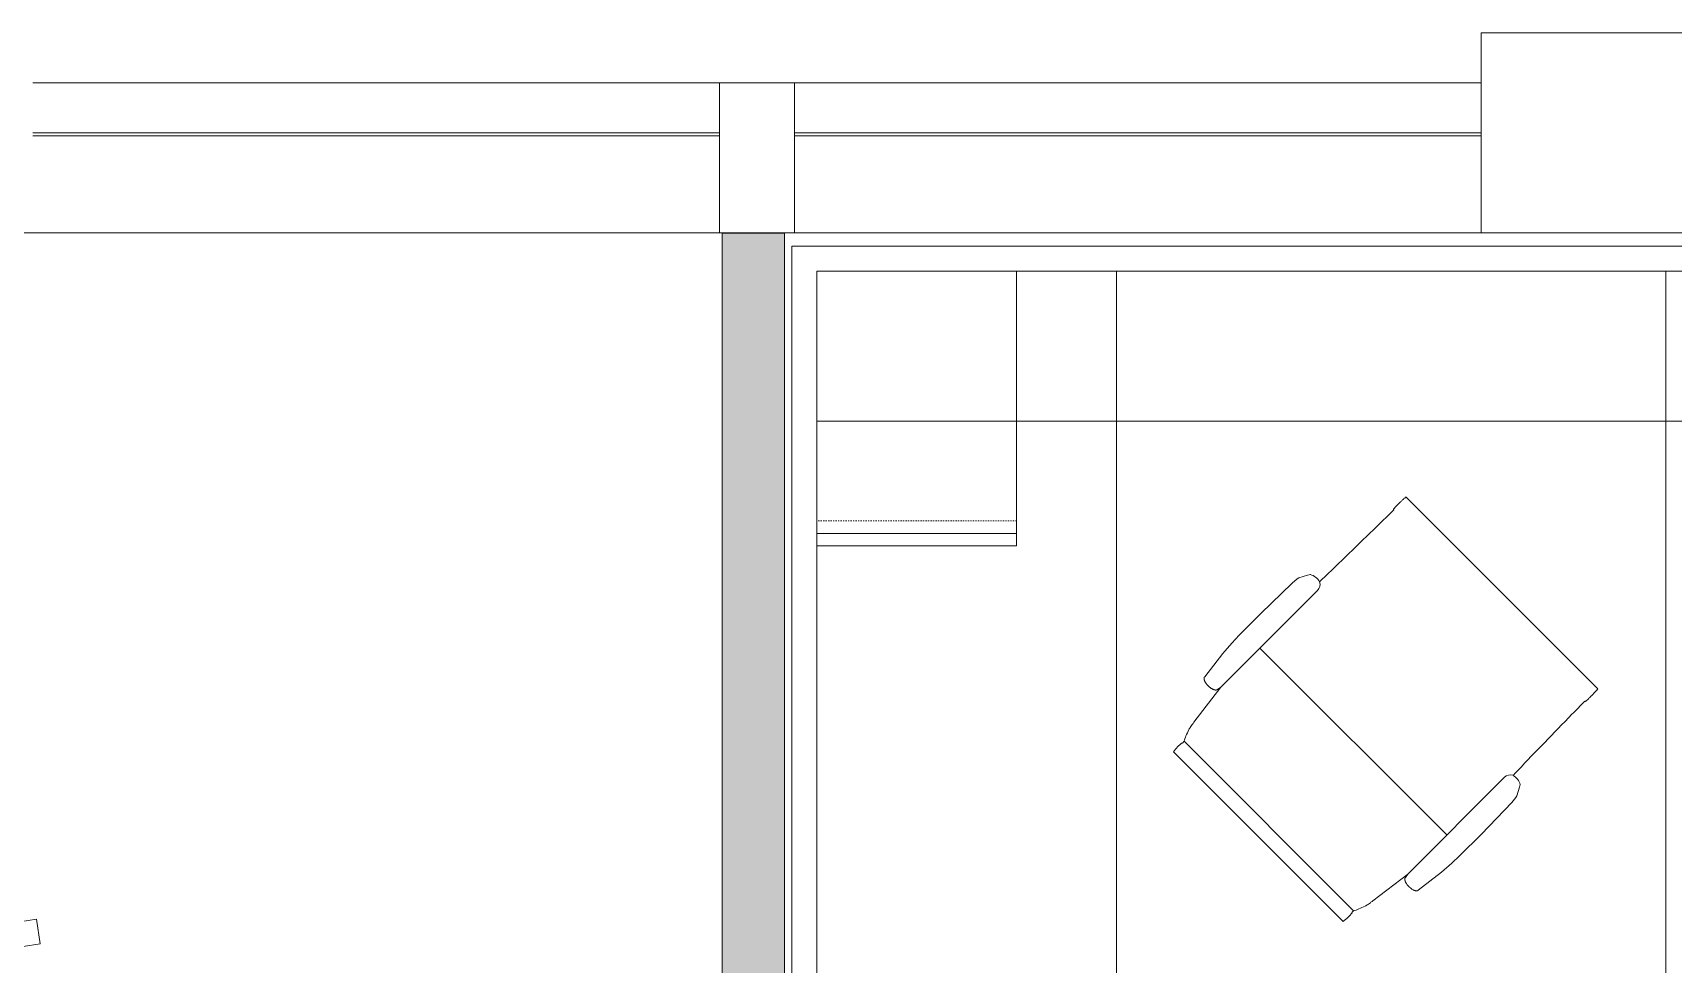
# Model space of a CAD drawing. Header units: inches. Extents: x 0 to 2535, y 0 to 2052.
# Drawn here: x 2163 to 2294.4, y 1976.9 to 2051.5 of the extents above; entities that cross this region are included whole.
import ezdxf

# ---------------------------------------------------------------- set-up
doc = ezdxf.new("R2010")
doc.units = ezdxf.units.IN
doc.header["$MEASUREMENT"] = 0
doc.linetypes.add('DASH 1_32_', pattern=[0.0625, 0.03125, -0.03125])
doc.linetypes.add('Dash 1_8_', pattern=[0.25, 0.125, -0.125])
for name, color, linetype, lineweight in [('_700_INTERIORS', 7, 'Continuous', 9), ('A-DETL', 90, 'Continuous', 9), ('A-WALL-PATT', 111, 'Continuous', 13), ('CORE', 7, 'Continuous', 9), ('I-FURN', 30, 'Continuous', 9), ('I-WALL', 2, 'Continuous', 13), ('Victor Bldg - 7th Floor_LINK_dwg', 8, 'Continuous', 9), ('WINDOWS', 7, 'Continuous', 9)]:
    doc.layers.add(name, color=color, linetype=linetype, lineweight=lineweight)

# ---------------------------------------------------------------- blocks, each defined once
blk = doc.blocks.new('Victor Bldg - 7th Floor_LINK_dwg-6972240-Level 07  POWER _ SIGNAL')
at = {"layer": '_700_INTERIORS'}
blk.add_line((2217.94, 2035.5), (2222.81, 2035.5), dxfattribs=at)
at = {"layer": 'CORE', "flags": 128}
blk.add_lwpolyline([(2279, 2051.5), (2343, 2051.5), (2343, 2035.5), (2279, 2035.5)], close=True, dxfattribs=at)
at = {"layer": 'WINDOWS'}
for p, q in [((2279, 2047.5), (2163, 2047.5)), ((2218, 2043.5), (2163, 2043.5)), ((2218, 2043.25), (2163, 2043.25)), ((2279, 2043.5), (2224, 2043.5)), ((2279, 2043.25), (2224, 2043.25)), ((2279, 2035.5), (2163, 2035.5))]:
    blk.add_line(p, q, dxfattribs=at)
at = {"layer": 'WINDOWS', "flags": 128}
blk.add_lwpolyline([(2218, 2035.5), (2218, 2047.5), (2224, 2047.5), (2224, 2035.5)], close=True, dxfattribs=at)
blk = doc.blocks.new('F - FRONT-BACK WKSTA - 8 x 9-V27-Level 07  POWER _ SIGNAL')
at = {"layer": 'I-FURN'}
for p, q in [((26, -106), (26, -2)), ((26, -2), (26, -106)), ((70, -2), (70, -106)), ((70, -106), (70, -2)), ((94, -106), (94, -2)), ((94, -2), (94, -106)), ((94, -2), (94, -106)), ((94, -84), (94, -2)), ((96, -108), (96, -2)), ((96, -2), (96, -108)), ((78, -84), (94, -84)), ((78, -84), (94, -84)), ((78, -84), (94, -84)), ((78, -84), (94, -84)), ((78, -84), (94, -84)), ((78, -84), (94, -84)), ((78, -84), (78, -94)), ((94, -84), (78, -84)), ((94, -84), (78, -84)), ((78, -84), (78, -85)), ((94, -84), (78, -84)), ((78, -84), (94, -84)), ((78, -84), (78, -85)), ((78, -84), (78, -85)), ((94, -84), (78, -84)), ((78, -84), (94, -84)), ((78, -84), (78, -85)), ((78, -84), (78, -85)), ((94, -84), (78, -84)), ((78, -84), (94, -84)), ((78, -84), (78, -85)), ((78, -84), (78, -85)), ((94, -94), (94, -84)), ((94, -85), (94, -84)), ((94, -85), (94, -84)), ((94, -84), (94, -85)), ((94, -85), (94, -84)), ((94, -84), (94, -85)), ((94, -85), (94, -84)), ((94, -84), (94, -85)), ((94, -85), (94, -84)), ((78, -85), (94, -85)), ((78, -94), (78, -85)), ((78, -85), (94, -85)), ((94, -85), (78, -85)), ((78, -85), (94, -85)), ((94, -85), (78, -85)), ((78, -85), (94, -85)), ((94, -85), (78, -85)), ((78, -85), (94, -85)), ((94, -85), (94, -94)), ((94, -94), (94, -85)), ((26, -94), (2, -94)), ((2, -94), (26, -94)), ((70, -94), (26, -94)), ((26, -94), (70, -94)), ((94, -94), (70, -94)), ((70, -94), (94, -94)), ((78, -94), (78, -106)), ((78, -106), (78, -94)), ((94, -106), (94, -94)), ((94, -94), (94, -106)), ((94, -106), (94, -94)), ((94, -106), (94, -94)), ((94, -94), (94, -106)), ((2, -106), (26, -106)), ((26, -106), (2, -106)), ((94, -106), (2, -106)), ((2, -106), (26, -106)), ((2, -106), (26, -106)), ((26, -106), (2, -106)), ((26, -106), (70, -106)), ((26, -106), (70, -106)), ((70, -106), (26, -106)), ((70, -106), (94, -106)), ((94, -106), (70, -106)), ((70, -106), (78, -106)), ((70, -106), (94, -106)), ((94, -106), (70, -106)), ((78, -106), (94, -106)), ((94, -106), (78, -106)), ((78, -106), (94, -106)), ((0, -108), (96, -108)), ((96, -108), (2, -108))]:
    blk.add_line(p, q, dxfattribs=at)
at = {"layer": 'I-FURN', "linetype": 'Dash 1_8_'}
blk.add_line((96, -2), (96, -108), dxfattribs=at)
at = {"layer": 'I-FURN', "linetype": 'DASH 1_32_'}
blk.add_line((78, -86), (94, -86), dxfattribs=at)
blk = doc.blocks.new('HermanMiller_Collection_Eames_AluminumGroup_LoungeChairSwivel - Arms Swivel Base-7439117-Level 07  POWER _ SIGNAL')
at = {"layer": 'I-FURN'}
for p, q in [((-4.59, 12.38), (-6.94, 12.09)), ((-3.51, 12.46), (-4.59, 12.38)), ((-2.64, 12.49), (-3.51, 12.46)), ((-0.18, 12.49), (-2.64, 12.49)), ((3.32, 12.43), (-0.18, 12.49)), ((3.84, 12.38), (3.32, 12.43)), ((3.99, 12.34), (3.84, 12.38)), ((4.64, 12.01), (3.99, 12.34)), ((4.83, 11.89), (4.64, 12.01)), ((-6.61, 10.58), (-10.12, 10.12)), ((-6.94, 10.64), (-6.61, 10.58)), ((-6.61, 10.58), (4.33, 10.58)), ((-2.19, -10.58), (-2.19, 10.58)), ((13.22, 10.86), (13.22, 10.83)), ((14.64, -10.85), (14.64, 10.85)), ((-12.96, 9.61), (-12.96, -9.61)), ((-11.95, 9.59), (-11.95, 9.63)), ((-11.76, 9.6), (-11.95, 9.59)), ((-11.76, 9.6), (-11.76, -9.6)), ((-11.95, -9.63), (-11.95, -9.59)), ((-11.95, -9.59), (-11.76, -9.6)), ((-10.12, -10.12), (-6.61, -10.58)), ((-6.61, -10.58), (-6.94, -10.64)), ((-6.61, -10.58), (4.33, -10.58)), ((13.22, -10.83), (13.22, -10.86)), ((-6.94, -12.09), (-4.59, -12.38)), ((-4.59, -12.38), (-3.51, -12.46)), ((-3.51, -12.46), (-2.64, -12.49)), ((-2.64, -12.49), (-0.18, -12.49)), ((-0.18, -12.49), (3.32, -12.43)), ((3.32, -12.43), (3.84, -12.38)), ((3.84, -12.38), (3.99, -12.34)), ((3.99, -12.34), (4.64, -12.01)), ((4.64, -12.01), (4.83, -11.89))]:
    blk.add_line(p, q, dxfattribs=at)
at = {"layer": 'I-FURN', "flags": 128}
for points in [[(5.52, 10.95), (5.23, 10.95), (4.94, 10.96)], [(4.94, -10.96), (5.23, -10.95), (5.52, -10.95)]]:
    blk.add_lwpolyline(points, dxfattribs=at)
at = {"layer": 'I-FURN'}
for centre, radius, start, end in [((3.68, 11.28), 1.3, 345.8347, 28.1255), ((4.33, 11.27), 0.69, 270, 332.7502), ((-12.38, 5.3), 4.35, 84.2936, 97.7064), ((-12.38, -5.3), 4.35, 262.2936, 275.7064), ((4.33, -11.27), 0.69, 27.2498, 90), ((3.68, -11.28), 1.3, 331.8745, 14.1653)]:
    blk.add_arc(centre, radius, start, end, dxfattribs=at)
for points, knots in [([(-6.94, 12.09), (-6.95, 12.09), (-6.97, 12.09), (-6.99, 12.08), (-7, 12.08), (-7.02, 12.07), (-7.03, 12.06), (-7.05, 12.05), (-7.05, 12.04), (-7.06, 12.04), (-7.07, 12.03), (-7.08, 12.02), (-7.09, 12.01), (-7.1, 12), (-7.11, 11.98), (-7.12, 11.97), (-7.13, 11.96), (-7.14, 11.94), (-7.15, 11.92), (-7.16, 11.9), (-7.18, 11.85), (-7.21, 11.77), (-7.23, 11.66), (-7.25, 11.52), (-7.26, 11.37), (-7.25, 11.23), (-7.24, 11.11), (-7.22, 11.02), (-7.2, 10.95), (-7.18, 10.9), (-7.17, 10.87), (-7.16, 10.85), (-7.15, 10.83), (-7.14, 10.81), (-7.13, 10.8), (-7.12, 10.78), (-7.11, 10.77), (-7.11, 10.76), (-7.1, 10.74), (-7.09, 10.73), (-7.08, 10.72), (-7.07, 10.71), (-7.06, 10.7), (-7.05, 10.69), (-7.03, 10.68), (-7.02, 10.67), (-7, 10.66), (-6.99, 10.65), (-6.96, 10.65), (-6.95, 10.65), (-6.94, 10.64)], [0, 0, 0, 0, 0.020833, 0.03125, 0.041667, 0.052083, 0.0625, 0.072917, 0.078125, 0.083333, 0.088542, 0.09375, 0.104167, 0.114583, 0.125, 0.135417, 0.145833, 0.15625, 0.166667, 0.1875, 0.208333, 0.25, 0.333333, 0.416667, 0.5, 0.583333, 0.666667, 0.708333, 0.75, 0.78125, 0.796875, 0.8125, 0.828125, 0.835938, 0.84375, 0.859375, 0.867188, 0.875, 0.882812, 0.890625, 0.90625, 0.914062, 0.917969, 0.921875, 0.9375, 0.953125, 0.957031, 0.96875, 0.984375, 1, 1, 1, 1]), ([(13.34, 10.88), (13.32, 10.88), (13.29, 10.88), (13.27, 10.88), (13.25, 10.88), (13.23, 10.87), (13.22, 10.87), (13.22, 10.87), (13.22, 10.86)], [0, 0, 0, 0, 0.25, 0.375, 0.5, 0.625, 0.75, 1, 1, 1, 1]), ([(14.64, 10.85), (14.64, 10.85), (14.63, 10.86), (14.6, 10.87), (14.54, 10.87), (14.47, 10.88), (14.38, 10.89), (14.25, 10.89), (13.97, 10.9), (13.61, 10.9), (13.4, 10.89), (13.34, 10.88)], [0, 0, 0, 0, 0.071429, 0.142857, 0.214286, 0.285714, 0.357143, 0.428571, 0.571429, 0.857143, 1, 1, 1, 1]), ([(-6.94, -10.64), (-6.95, -10.65), (-6.97, -10.65), (-6.99, -10.65), (-7, -10.66), (-7.02, -10.67), (-7.03, -10.68), (-7.05, -10.69), (-7.05, -10.69), (-7.06, -10.7), (-7.07, -10.71), (-7.08, -10.72), (-7.08, -10.73), (-7.1, -10.74), (-7.11, -10.76), (-7.12, -10.77), (-7.13, -10.78), (-7.13, -10.8), (-7.15, -10.82), (-7.16, -10.85), (-7.18, -10.89), (-7.2, -10.95), (-7.22, -11.02), (-7.24, -11.11), (-7.26, -11.28), (-7.26, -11.47), (-7.23, -11.66), (-7.21, -11.77), (-7.18, -11.84), (-7.17, -11.87), (-7.16, -11.89), (-7.15, -11.91), (-7.14, -11.93), (-7.13, -11.94), (-7.12, -11.96), (-7.12, -11.97), (-7.11, -11.98), (-7.1, -12), (-7.09, -12.01), (-7.08, -12.02), (-7.07, -12.03), (-7.06, -12.04), (-7.05, -12.05), (-7.03, -12.06), (-7.02, -12.07), (-7, -12.08), (-6.99, -12.08), (-6.96, -12.09), (-6.95, -12.09), (-6.94, -12.09)], [0, 0, 0, 0, 0.020833, 0.03125, 0.041667, 0.052083, 0.0625, 0.072917, 0.078125, 0.083333, 0.088542, 0.09375, 0.104167, 0.114583, 0.125, 0.135417, 0.145833, 0.15625, 0.166667, 0.1875, 0.208333, 0.25, 0.291667, 0.333333, 0.416667, 0.583333, 0.666667, 0.75, 0.78125, 0.796875, 0.8125, 0.828125, 0.835938, 0.84375, 0.859375, 0.867188, 0.875, 0.882812, 0.890625, 0.90625, 0.914062, 0.917969, 0.921875, 0.9375, 0.953125, 0.957031, 0.96875, 0.984375, 1, 1, 1, 1]), ([(13.22, -10.86), (13.22, -10.87), (13.22, -10.87), (13.23, -10.87), (13.25, -10.88), (13.27, -10.88), (13.29, -10.88), (13.32, -10.88), (13.34, -10.88)], [0, 0, 0, 0, 0.25, 0.375, 0.5, 0.625, 0.75, 1, 1, 1, 1]), ([(13.34, -10.88), (13.4, -10.89), (13.54, -10.9), (13.87, -10.9), (14.27, -10.9), (14.52, -10.88), (14.62, -10.86), (14.64, -10.86), (14.64, -10.85)], [0, 0, 0, 0, 0.142857, 0.285714, 0.571429, 0.785714, 0.892857, 1, 1, 1, 1])]:
    blk.add_open_spline(points, degree=3, knots=knots, dxfattribs=at)
for points in [[(11.73, 10.84), (10.68, 10.85), (8.59, 10.89), (6.54, 10.92), (5.52, 10.95)], [(13.22, 10.83), (12.96, 10.83), (12.47, 10.83), (11.97, 10.84), (11.73, 10.84)], [(-10.83, 9.99), (-11.02, 9.92), (-11.37, 9.8), (-11.64, 9.67), (-11.76, 9.6)], [(-10.12, 10.12), (-10.2, 10.11), (-10.35, 10.09), (-10.55, 10.06), (-10.71, 10.02), (-10.79, 10), (-10.83, 9.99)], [(-11.76, -9.6), (-11.64, -9.67), (-11.37, -9.8), (-11.02, -9.92), (-10.83, -9.99)], [(-10.83, -9.99), (-10.79, -10), (-10.71, -10.02), (-10.55, -10.06), (-10.35, -10.09), (-10.2, -10.11), (-10.12, -10.12)], [(5.52, -10.95), (6.54, -10.92), (8.59, -10.89), (10.68, -10.85), (11.73, -10.84)], [(11.73, -10.84), (11.97, -10.84), (12.47, -10.83), (12.96, -10.83), (13.22, -10.83)]]:
    blk.add_open_spline(points, degree=3, dxfattribs=at)
blk = doc.blocks.new('Zira Wksta 12 - Type 1-V47-Level 07  POWER _ SIGNAL')
at = {"layer": 'I-FURN'}
for p, q in [((-59.35, -56.4), (-57.97, -56.18)), ((-59.35, -56.4), (-57.97, -56.18)), ((-59.04, -58.37), (-59.35, -56.4)), ((-59.04, -58.37), (-59.35, -56.4)), ((-57.71, -58.16), (-59.04, -58.37)), ((-57.71, -58.16), (-59.04, -58.37))]:
    blk.add_line(p, q, dxfattribs=at)

msp = doc.modelspace()

# ---------------------------------------------------------------- hatches: boundary and pattern name
at = {"layer": 'A-WALL-PATT', "lineweight": 9}
msp.add_hatch(color=7, dxfattribs=at).paths.add_polyline_path([(2223.22, 1828.81), (2223.22, 2035.47), (2218.22, 2035.47), (2218.22, 1828.81)], flags=0)

# ---------------------------------------------------------------- linework, layer by layer
at = {"layer": 'A-DETL'}
msp.add_line((2497, 2035.5), (1324, 2035.5), dxfattribs=at)
at = {"layer": 'I-WALL', "color": 8, "lineweight": 20}
for p, q in [((2223.22, 2035.47), (2218.22, 2035.47)), ((2218.22, 2035.47), (2218.22, 1829.31)), ((2223.22, 1828.81), (2223.22, 2035.47))]:
    msp.add_line(p, q, dxfattribs=at)

# ---------------------------------------------------------------- block references
at = {"layer": 'I-FURN'}
for name, p, rotation in [('F - FRONT-BACK WKSTA - 8 x 9-V27-Level 07  POWER _ SIGNAL', (2319.8, 1926.42), 180), ('Zira Wksta 12 - Type 1-V47-Level 07  POWER _ SIGNAL', (2104.25, 1922.17), 180), ('HermanMiller_Collection_Eames_AluminumGroup_LoungeChairSwivel - Arms Swivel Base-7439117-Level 07  POWER _ SIGNAL', (2270.32, 1996.31), 45.00000000000011)]:
    msp.add_blockref(name, p, dxfattribs=dict(at, rotation=rotation))
at = {"layer": 'Victor Bldg - 7th Floor_LINK_dwg', "color": 7}
msp.add_blockref('Victor Bldg - 7th Floor_LINK_dwg-6972240-Level 07  POWER _ SIGNAL', (0, 0), dxfattribs=at)

doc.saveas('drawing.dxf')
